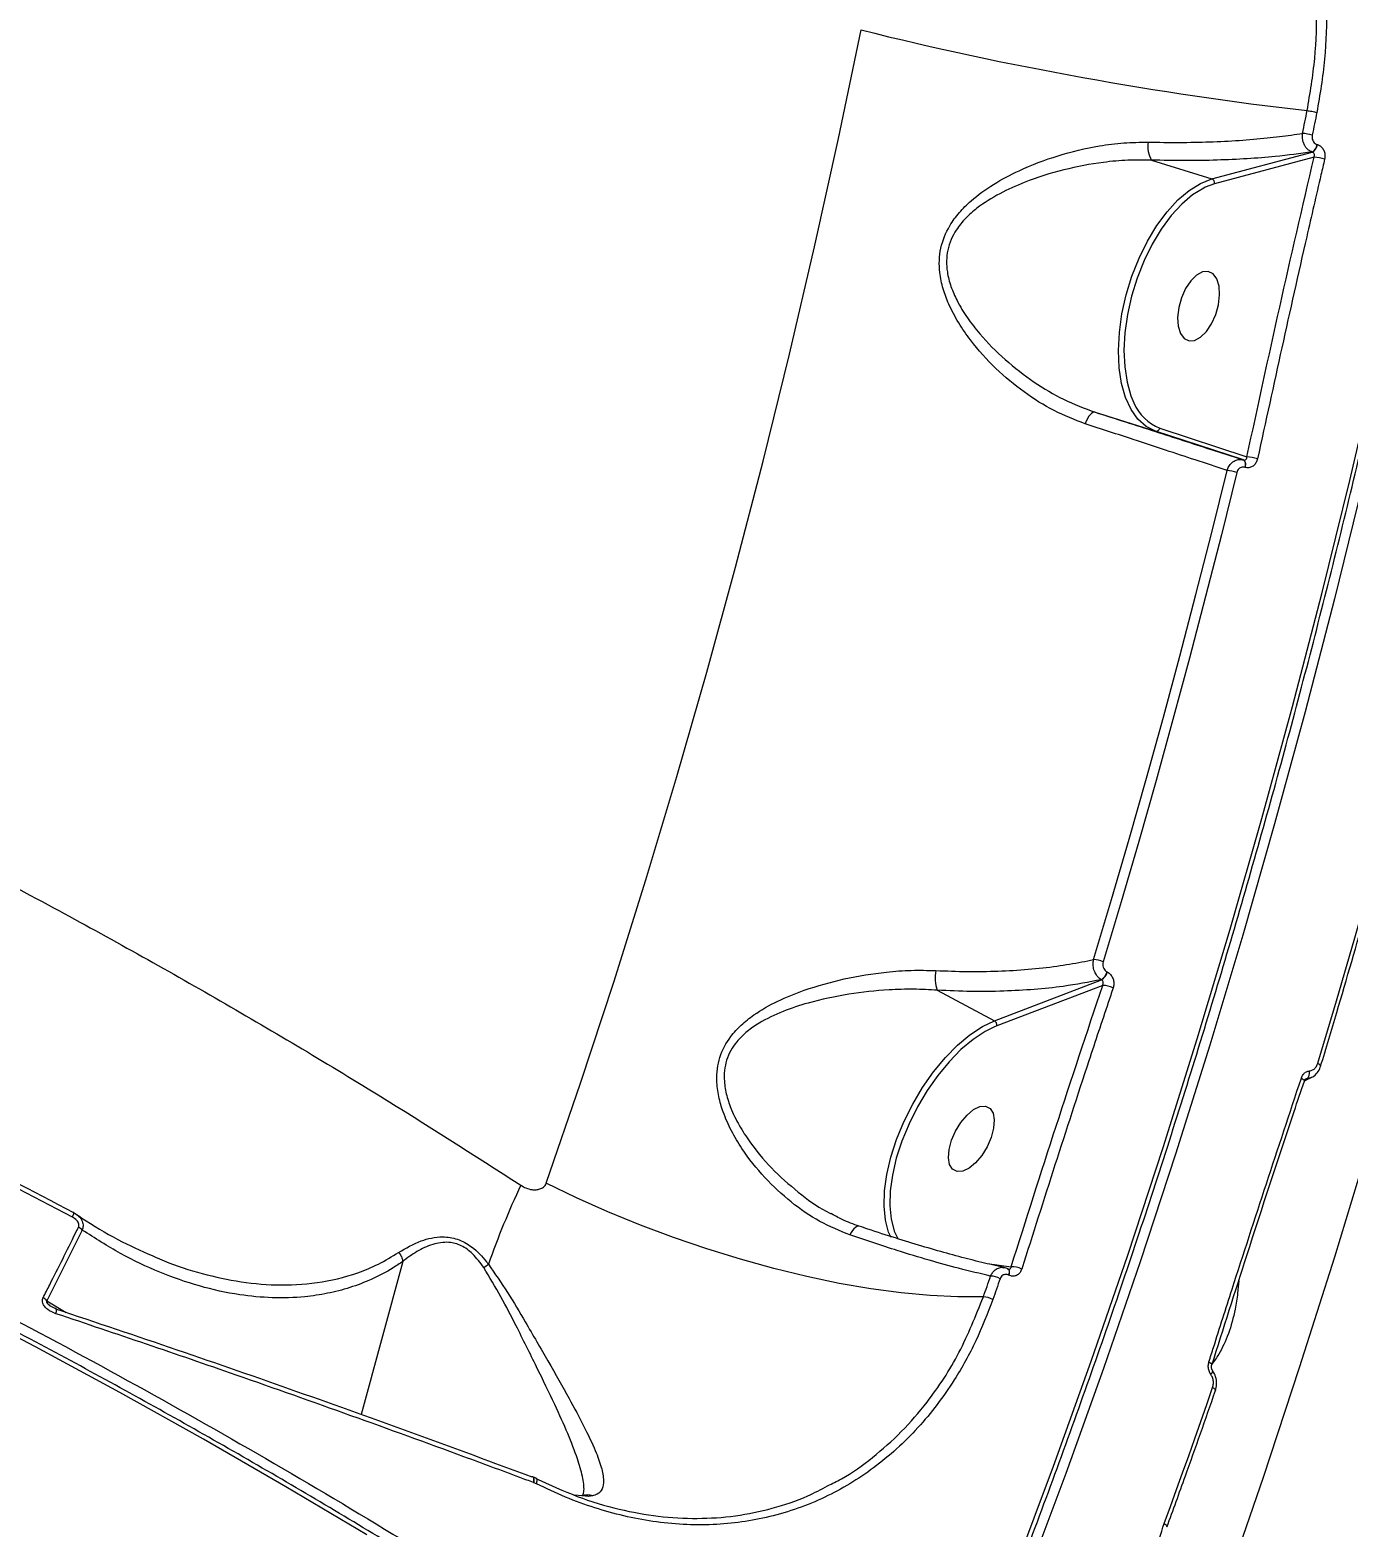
# Model space of a CAD drawing. Header units: millimetres. Extents: x -4688 to 6829, y -6350 to 4771.
# Drawn here: x 2873.1 to 3037.7, y 1604.8 to 1791.8 of the extents above; entities that cross this region are included whole.
import ezdxf

# ---------------------------------------------------------------- set-up
doc = ezdxf.new("R2010")
doc.units = ezdxf.units.MM
for name, color, linetype in [('DIKOM_ЗОНА', 80, 'Continuous'), ('DIKOM_ОБЪЕКТ', 7, 'Continuous'), ('DIKOM_РАЗМЕР_ЗОНА', 7, 'Continuous'), ('DIKOM_РАЗМЕР_ОБЪЕКТА', 7, 'Continuous')]:
    doc.layers.add(name, color=color, linetype=linetype)
doc.styles.add('style1', font='arial.ttf', dxfattribs={"width": 0.8})
doc.dimstyles.new('1-50', dxfattribs={"dimtxt": 300, "dimasz": 200, "dimexe": 100, "dimexo": 0, "dimgap": 100, "dimtad": 1, "dimtxsty": 'style1', "dimcen": 200, "dimclrd": 7, "dimclre": 7, "dimclrt": 7, "dimadec": 1, "dimazin": 2, "dimtfac": 1, "dimtmove": 0, "dimatfit": 2, "dimfxl": 0, "dimlwd": 25, "dimlwe": 18, "dimarcsym": 0})

# ---------------------------------------------------------------- blocks, each defined once
blk = doc.blocks.new('*D9')
at = {"layer": 'Defpoints', "color": 0, "transparency": 16777216}
for p in [(2285.35, 2926.08), (233.68, -3329.73), (5655.58, -3329.73)]:
    blk.add_point(p, dxfattribs=at)
at = {"layer": 'DIKOM_РАЗМЕР_ОБЪЕКТА', "color": 7, "lineweight": 18, "transparency": 16777216}
for p, q in [((2285.35, 2926.08), (5755.58, 2926.08)), ((233.68, -3329.73), (5755.58, -3329.73))]:
    blk.add_line(p, q, dxfattribs=at)
at = {"layer": 'DIKOM_РАЗМЕР_ОБЪЕКТА', "color": 7, "lineweight": 25, "transparency": 16777216}
blk.add_line((5655.58, 2726.08), (5655.58, -3129.73), dxfattribs=at)
at = {"layer": 'DIKOM_РАЗМЕР_ОБЪЕКТА', "color": 7, "transparency": 16777216}
for points in [[(5622.24, 2726.08), (5688.91, 2726.08), (5655.58, 2926.08)], [(5622.24, -3129.73), (5688.91, -3129.73), (5655.58, -3329.73)]]:
    blk.add_solid(points, dxfattribs=at)
at = {"layer": 'DIKOM_РАЗМЕР_ОБЪЕКТА', "color": 7, "transparency": 16777216, "insert": (5402.4, -130.27), "char_height": 300, "attachment_point": 5, "rotation": 90, "style": 'style1'}
blk.add_mtext('6250', dxfattribs=at)
blk = doc.blocks.new('*D10')
at = {"layer": 'Defpoints', "color": 0, "transparency": 16777216}
for p in [(2960.09, 4770.95), (741.18, -5330.34), (6729.08, -5330.34)]:
    blk.add_point(p, dxfattribs=at)
at = {"layer": 'DIKOM_РАЗМЕР_ЗОНА', "color": 7, "lineweight": 18, "transparency": 16777216}
for p, q in [((2960.09, 4770.95), (6829.08, 4770.95)), ((741.18, -5330.34), (6829.08, -5330.34))]:
    blk.add_line(p, q, dxfattribs=at)
at = {"layer": 'DIKOM_РАЗМЕР_ЗОНА', "color": 7, "lineweight": 25, "transparency": 16777216}
blk.add_line((6729.08, 4570.95), (6729.08, -5130.34), dxfattribs=at)
at = {"layer": 'DIKOM_РАЗМЕР_ЗОНА', "color": 7, "transparency": 16777216}
for points in [[(6695.74, 4570.95), (6762.41, 4570.95), (6729.08, 4770.95)], [(6695.74, -5130.34), (6762.41, -5130.34), (6729.08, -5330.34)]]:
    blk.add_solid(points, dxfattribs=at)
at = {"layer": 'DIKOM_РАЗМЕР_ЗОНА', "color": 7, "transparency": 16777216, "insert": (6475.9, -93.77), "char_height": 300, "attachment_point": 5, "rotation": 90, "style": 'style1'}
blk.add_mtext('10100', dxfattribs=at)
blk = doc.blocks.new('*D11')
at = {"layer": 'Defpoints', "color": 0, "transparency": 16777216}
for p in [(3703.08, 2652.76), (-3188.42, -47.63), (-3188.42, -4921.77)]:
    blk.add_point(p, dxfattribs=at)
at = {"layer": 'DIKOM_РАЗМЕР_ОБЪЕКТА', "color": 7, "lineweight": 18, "transparency": 16777216}
for p, q in [((3703.08, 2652.76), (3703.08, -5021.77)), ((-3188.42, -47.63), (-3188.42, -5021.77))]:
    blk.add_line(p, q, dxfattribs=at)
at = {"layer": 'DIKOM_РАЗМЕР_ОБЪЕКТА', "color": 7, "lineweight": 25, "transparency": 16777216}
blk.add_line((3503.08, -4921.77), (-2988.42, -4921.77), dxfattribs=at)
at = {"layer": 'DIKOM_РАЗМЕР_ОБЪЕКТА', "color": 7, "transparency": 16777216}
for points in [[(-2988.42, -4888.44), (-2988.42, -4955.11), (-3188.42, -4921.77)], [(3503.08, -4888.44), (3503.08, -4955.11), (3703.08, -4921.77)]]:
    blk.add_solid(points, dxfattribs=at)
at = {"layer": 'DIKOM_РАЗМЕР_ОБЪЕКТА', "color": 7, "transparency": 16777216, "insert": (4.08, -4668.6), "char_height": 300, "attachment_point": 5, "style": 'style1'}
blk.add_mtext('6900', dxfattribs=at)
blk = doc.blocks.new('*D12')
at = {"layer": 'Defpoints', "color": 0, "transparency": 16777216}
for p in [(4937.72, 2926.08), (-4688.42, -671.13), (4937.72, -6249.77)]:
    blk.add_point(p, dxfattribs=at)
at = {"layer": 'DIKOM_РАЗМЕР_ЗОНА', "color": 7, "lineweight": 18, "transparency": 16777216}
for p, q in [((4937.72, 2926.08), (4937.72, -6349.77)), ((-4688.42, -671.13), (-4688.42, -6349.77))]:
    blk.add_line(p, q, dxfattribs=at)
at = {"layer": 'DIKOM_РАЗМЕР_ЗОНА', "color": 7, "lineweight": 25, "transparency": 16777216}
blk.add_line((-4488.42, -6249.77), (4737.72, -6249.77), dxfattribs=at)
at = {"layer": 'DIKOM_РАЗМЕР_ЗОНА', "color": 7, "transparency": 16777216}
for points in [[(-4488.42, -6216.44), (-4488.42, -6283.11), (-4688.42, -6249.77)], [(4737.72, -6216.44), (4737.72, -6283.11), (4937.72, -6249.77)]]:
    blk.add_solid(points, dxfattribs=at)
at = {"layer": 'DIKOM_РАЗМЕР_ЗОНА', "color": 7, "transparency": 16777216, "insert": (124.65, -5996.6), "char_height": 300, "attachment_point": 5, "style": 'style1'}
blk.add_mtext('9650', dxfattribs=at)

msp = doc.modelspace()

# ---------------------------------------------------------------- linework, layer by layer
at = {"layer": 'DIKOM_ЗОНА', "color": 3, "lineweight": 15}
msp.add_lwpolyline([(2570.081, -2285.228, 0.3647019), (1741.185, -3270.482), (1741.185, -4330.338, -0.4142136), (741.185, -5330.338), (-888.842, -5330.338, -0.4142136), (-1888.842, -4330.338), (-1888.842, -2671.127, 0.4142136), (-2888.842, -1671.127), (-3688.422, -1671.127, -0.4142136), (-4688.422, -671.127), (-4688.422, 1138.873, -0.4142136), (-3688.422, 2138.873), (-3460.429, 2138.873, 0.2211165), (-2695.804, 2494.398, -0.0334984), (-2377.811, 2824.109, 0.1068234), (-2131.845, 3167.597, -0.2990107), (-1214.167, 3770.271), (731.296, 3770.271, 0.2141904), (1478.609, 4105.799, -0.933016), (4609.303, 1688.518, 0.1481275), (4441.226, 1133.627), (4441.226, -61.127, -0.3647019), (2570.081, -2285.228)], format="xyb", dxfattribs=at)
at = {"layer": 'DIKOM_ОБЪЕКТ', "color": 7, "linetype": 'Continuous', "lineweight": 15}
for p, q in [((3033.826, 1777.535), (3033.849, 1777.528)), ((3013.142, 1775.576), (3020.678, 1773.224)), ((3020.678, 1773.224), (3033.219, 1776.588)), ((3033.436, 1775.95), (3021.022, 1772.619)), ((3033.219, 1776.588), (3033.196, 1776.595)), ((3021.022, 1772.619), (3019.852, 1772.186)), ((3006.096, 1744.087), (3013.632, 1741.735)), ((3024.611, 1738.119), (3013.632, 1741.735)), ((3014.189, 1742.084), (3025.057, 1738.505)), ((3024.588, 1738.126), (3024.611, 1738.119)), ((3024.822, 1737.189), (3024.8, 1737.196)), ((3007.599, 1674.146), (3007.62, 1674.135)), ((2993.532, 1668.056), (3006.892, 1673.171)), ((3007.043, 1672.473), (2993.818, 1667.41)), ((3006.892, 1673.171), (3006.871, 1673.182)), ((2986.391, 1671.859), (2993.532, 1668.056)), ((2993.818, 1667.41), (2993.526, 1667.293)), ((3032.213, 1660.524), (3032.21, 1660.515)), ((3032.231, 1660.543), (3032.76, 1660.789)), ((3032.484, 1660.775), (3032.354, 1660.734)), ((3032.998, 1660.923), (3032.484, 1660.775)), ((3032.743, 1660.787), (3033.013, 1660.907)), ((2878.512, 1644.1), (2878.832, 1643.879)), ((2973.124, 1643.949), (2973.364, 1643.84)), ((2976.645, 1642.373), (2976.622, 1642.38)), ((2879.607, 1641.894), (2875.183, 1633.063)), ((2981.015, 1641.75), (2981.493, 1640.761)), ((2919.655, 1637.988), (2914.436, 1618.86)), ((2992.625, 1637.702), (2995.616, 1637.319)), ((2995.232, 1637.031), (2995.21, 1637.042)), ((2995.31, 1636.262), (2995.289, 1636.274)), ((2875.183, 1633.063), (2877.616, 1631.616)), ((3020.668, 1625.057), (3020.665, 1625.047)), ((3020.769, 1624.35), (3020.766, 1624.355)), ((2935.888, 1611.049), (2935.852, 1611.061)), ((2936.311, 1610.868), (2936.301, 1610.872)), ((2936.018, 1610.333), (2935.976, 1610.348)), ((2936.325, 1610.201), (2936.018, 1610.333)), ((2942.859, 1608.61), (2941.13, 1608.758)), ((2942.341, 1608.771), (2942.023, 1608.725)), ((2943.309, 1608.682), (2942.859, 1608.61))]:
    msp.add_line(p, q, dxfattribs=at)
at = {"layer": 'DIKOM_ОБЪЕКТ', "color": 7, "linetype": 'Continuous', "lineweight": 15, "flags": 128}
for points in [[(2980.789, 1561.835), (2986.017, 1574.187), (2991.117, 1586.739), (2996.086, 1599.483), (3000.92, 1612.41), (3005.617, 1625.511), (3010.174, 1638.779), (3014.586, 1652.204), (3018.852, 1665.778), (3022.969, 1679.492), (3026.934, 1693.336), (3030.744, 1707.302), (3034.397, 1721.38), (3037.89, 1735.562), (3041.221, 1749.838), (3044.389, 1764.198), (3047.391, 1778.634), (3050.224, 1793.135), (3052.887, 1807.693), (3055.379, 1822.297), (3056.777, 1830.985)], [(3058.46, 1830.769), (3057.049, 1821.997), (3054.55, 1807.349), (3051.878, 1792.747), (3049.036, 1778.202), (3046.026, 1763.723), (3042.849, 1749.319), (3039.507, 1735), (3036.003, 1720.776), (3032.339, 1706.655), (3028.518, 1692.647), (3024.541, 1678.761), (3020.412, 1665.006), (3016.133, 1651.391), (3011.707, 1637.926), (3007.137, 1624.618), (3002.426, 1611.477), (2997.577, 1598.511), (2992.593, 1585.729), (2987.478, 1573.139), (2982.234, 1560.749)], [(2937.556, 1647.742), (2941.838, 1660.234), (2945.987, 1672.872), (2949.998, 1685.649), (2953.87, 1698.556), (2957.6, 1711.585), (2961.185, 1724.728), (2964.624, 1737.976), (2967.914, 1751.32), (2971.053, 1764.753), (2974.038, 1778.264), (2976.869, 1791.846)], [(3071.872, 1782.921), (3068.969, 1768.109), (3065.908, 1753.358), (3062.692, 1738.677), (3059.323, 1724.074), (3055.801, 1709.557), (3052.13, 1695.133), (3048.311, 1680.811), (3044.345, 1666.598), (3040.237, 1652.503), (3035.986, 1638.533), (3031.597, 1624.696), (3027.071, 1610.999), (3022.411, 1597.45), (3017.62, 1584.056)], [(3032, 1778.928), (3032.072, 1779.283), (3032.144, 1779.637), (3032.217, 1779.992), (3032.289, 1780.347), (3032.361, 1780.702), (3032.433, 1781.057), (3032.505, 1781.411), (3032.577, 1781.766)], [(3033.791, 1781.54), (3033.719, 1781.184), (3033.647, 1780.829), (3033.575, 1780.474), (3033.503, 1780.119), (3033.431, 1779.764), (3033.358, 1779.409), (3033.286, 1779.054), (3033.213, 1778.699)], [(3013.632, 1741.735), (3012.474, 1742.306), (3011.451, 1743.209), (3010.584, 1744.423), (3009.893, 1745.923), (3009.393, 1747.676), (3009.095, 1749.642), (3009.005, 1751.78), (3009.125, 1754.042), (3009.453, 1756.378), (3009.981, 1758.739), (3010.698, 1761.071), (3011.588, 1763.325), (3012.632, 1765.451), (3013.807, 1767.401), (3015.087, 1769.135), (3016.444, 1770.613), (3017.849, 1771.803), (3019.271, 1772.68), (3020.678, 1773.224)], [(3019.852, 1772.186), (3019.657, 1772.092), (3018.279, 1771.242), (3016.917, 1770.087), (3015.601, 1768.654), (3014.359, 1766.973), (3013.22, 1765.082), (3012.208, 1763.021), (3011.344, 1760.835), (3010.649, 1758.573), (3010.137, 1756.284), (3009.819, 1754.018), (3009.702, 1751.825), (3009.79, 1749.752), (3010.079, 1747.845), (3010.564, 1746.146), (3010.945, 1745.24)], [(3021.5, 1757.52), (3021.64, 1758.738), (3021.569, 1759.842), (3021.291, 1760.744), (3020.83, 1761.369), (3020.222, 1761.667), (3019.517, 1761.615), (3018.771, 1761.216), (3018.046, 1760.503), (3017.4, 1759.534), (3016.886, 1758.386), (3016.544, 1757.153), (3016.404, 1755.936), (3016.475, 1754.831), (3016.753, 1753.93), (3017.214, 1753.305), (3017.822, 1753.006), (3018.528, 1753.058), (3019.273, 1753.457), (3019.998, 1754.17), (3020.644, 1755.14), (3021.158, 1756.287), (3021.5, 1757.52)], [(3006.096, 1744.087), (3005.954, 1744.095), (3005.798, 1744.042), (3005.632, 1743.928), (3005.461, 1743.757), (3005.291, 1743.536), (3005.128, 1743.27), (3004.976, 1742.969), (3004.841, 1742.643)], [(3024.588, 1738.126), (3024.664, 1738.085), (3024.729, 1738.017), (3024.78, 1737.924), (3024.816, 1737.808), (3024.837, 1737.673), (3024.841, 1737.523), (3024.828, 1737.362), (3024.8, 1737.196)], [(3024.611, 1738.119), (3024.687, 1738.078), (3024.751, 1738.01), (3024.802, 1737.917), (3024.839, 1737.801), (3024.859, 1737.666), (3024.864, 1737.516), (3024.851, 1737.355), (3024.822, 1737.189)], [(3005.907, 1675.711), (3008.156, 1683.215), (3010.359, 1690.76), (3012.514, 1698.344), (3014.622, 1705.965), (3016.682, 1713.622), (3018.694, 1721.314), (3020.657, 1729.038), (3022.571, 1736.794)], [(3023.778, 1736.535), (3021.863, 1728.774), (3019.898, 1721.044), (3017.885, 1713.347), (3015.823, 1705.684), (3013.714, 1698.057), (3011.557, 1690.468), (3009.353, 1682.917), (3007.102, 1675.408)], [(3033.897, 1662.736), (3036.24, 1670.561), (3038.535, 1678.427), (3040.781, 1686.334), (3042.978, 1694.279), (3045.126, 1702.262), (3047.224, 1710.28), (3049.272, 1718.332), (3051.27, 1726.416)], [(2980.607, 1640.963), (2980.308, 1641.65), (2979.909, 1643.147), (2979.737, 1644.871), (2979.794, 1646.783), (2980.081, 1648.843), (2980.59, 1651.004), (2981.31, 1653.22), (2982.226, 1655.443), (2983.318, 1657.623), (2984.561, 1659.712), (2985.929, 1661.666), (2987.392, 1663.442), (2988.917, 1665), (2990.471, 1666.306), (2992.021, 1667.333), (2993.532, 1668.056)], [(2993.526, 1667.293), (2992.352, 1666.708), (2990.85, 1665.713), (2989.342, 1664.446), (2987.863, 1662.936), (2986.445, 1661.214), (2985.119, 1659.319), (2983.913, 1657.293), (2982.855, 1655.179), (2981.966, 1653.024), (2981.268, 1650.875), (2980.774, 1648.779), (2980.496, 1646.782), (2980.441, 1644.927), (2980.608, 1643.256), (2980.995, 1641.804), (2981.015, 1641.75)], [(3033.897, 1662.736), (3034.03, 1662.663), (3034.137, 1662.59), (3034.213, 1662.521), (3034.257, 1662.458), (3034.265, 1662.403), (3034.264, 1662.397)], [(3031.851, 1660.889), (3031.983, 1660.81), (3032.089, 1660.731), (3032.164, 1660.656), (3032.207, 1660.588), (3032.214, 1660.529), (3032.213, 1660.524)], [(3032.744, 1660.787), (3032.501, 1660.704), (3032.238, 1660.666)], [(3032.484, 1660.775), (3032.364, 1660.722), (3032.308, 1660.697)], [(2993.117, 1653.481), (2992.608, 1652.319), (2991.94, 1651.236), (2991.167, 1650.319), (2990.35, 1649.645), (2989.557, 1649.266), (2988.852, 1649.214), (2988.292, 1649.492), (2987.922, 1650.079), (2987.771, 1650.927), (2987.854, 1651.967), (2988.162, 1653.115), (2988.67, 1654.277), (2989.338, 1655.36), (2990.112, 1656.276), (2990.928, 1656.951), (2991.721, 1657.33), (2992.426, 1657.382), (2992.987, 1657.104), (2993.357, 1656.517), (2993.507, 1655.669), (2993.425, 1654.629), (2993.117, 1653.481)], [(2992.145, 1633.561), (2988.943, 1633.546), (2985.515, 1633.709), (2981.888, 1634.048), (2978.09, 1634.561), (2974.15, 1635.243), (2970.1, 1636.09), (2965.97, 1637.094), (2961.793, 1638.247), (2957.602, 1639.542), (2953.428, 1640.968), (2949.305, 1642.513), (2945.264, 1644.166), (2941.338, 1645.913), (2937.556, 1647.742)], [(2878.388, 1643.515), (2878.441, 1643.642), (2878.485, 1643.758), (2878.518, 1643.86), (2878.541, 1643.947), (2878.551, 1644.016), (2878.55, 1644.065), (2878.537, 1644.093), (2878.512, 1644.1)], [(2976.622, 1642.38), (2976.502, 1642.386), (2976.337, 1642.339), (2976.161, 1642.231), (2975.98, 1642.067), (2975.8, 1641.851), (2975.627, 1641.59), (2975.467, 1641.293)], [(2995.131, 1637.065), (2995.208, 1637.043), (2995.21, 1637.042)], [(2995.21, 1637.042), (2995.271, 1636.994), (2995.318, 1636.921), (2995.349, 1636.824), (2995.361, 1636.707), (2995.355, 1636.574), (2995.33, 1636.428), (2995.289, 1636.274)], [(2995.227, 1637.033), (2995.229, 1637.032), (2995.292, 1636.983), (2995.34, 1636.909), (2995.37, 1636.813), (2995.382, 1636.696), (2995.376, 1636.562), (2995.352, 1636.417), (2995.31, 1636.262)], [(2992.145, 1633.561), (2992.258, 1633.884), (2992.372, 1634.208), (2992.485, 1634.532), (2992.598, 1634.856), (2992.711, 1635.18), (2992.824, 1635.504), (2992.936, 1635.829), (2993.049, 1636.153)], [(2994.235, 1635.822), (2994.122, 1635.497), (2994.009, 1635.173), (2993.896, 1634.848), (2993.783, 1634.524), (2993.67, 1634.199), (2993.557, 1633.875), (2993.444, 1633.551), (2993.33, 1633.227)], [(2915.145, 1603.806), (2905.012, 1609.833), (2894.733, 1615.761), (2884.316, 1621.585), (2873.771, 1627.3), (2863.105, 1632.902)], [(2876.306, 1632.086), (2876.295, 1632.088), (2876.248, 1632.079)], [(2876.329, 1631.452), (2876.358, 1631.601), (2876.375, 1631.736), (2876.382, 1631.854), (2876.377, 1631.951), (2876.36, 1632.023), (2876.332, 1632.069), (2876.306, 1632.086)], [(3020.309, 1625.432), (3020.441, 1625.352), (3020.546, 1625.271), (3020.621, 1625.194), (3020.662, 1625.122), (3020.668, 1625.058), (3020.668, 1625.057)], [(3020.549, 1623.859), (3020.644, 1623.97), (3020.717, 1624.075), (3020.765, 1624.17), (3020.787, 1624.253), (3020.783, 1624.321), (3020.769, 1624.35)], [(3014.737, 1605.241), (3015.504, 1607.351), (3016.267, 1609.466), (3017.028, 1611.585), (3017.784, 1613.709), (3018.537, 1615.837), (3019.287, 1617.969), (3020.032, 1620.105), (3020.775, 1622.246)], [(3020.775, 1622.246), (3020.904, 1622.16), (3021.006, 1622.075), (3021.078, 1621.992), (3021.118, 1621.917), (3021.122, 1621.85), (3021.119, 1621.836)], [(2935.862, 1611.058), (2935.841, 1611.064), (2935.769, 1611.063)], [(2935.976, 1610.348), (2936.003, 1610.507), (2936.013, 1610.653), (2936.008, 1610.783), (2935.988, 1610.892), (2935.952, 1610.977), (2935.903, 1611.035), (2935.862, 1611.058)], [(2936.018, 1610.333), (2936.042, 1610.494), (2936.05, 1610.643), (2936.042, 1610.775), (2936.018, 1610.885), (2935.98, 1610.97), (2935.927, 1611.027), (2935.888, 1611.048)], [(2936.325, 1610.201), (2936.364, 1610.337), (2936.39, 1610.463), (2936.404, 1610.577), (2936.403, 1610.676), (2936.389, 1610.757), (2936.362, 1610.82), (2936.323, 1610.861), (2936.311, 1610.868)], [(3014.737, 1605.241), (3014.864, 1605.151), (3014.965, 1605.06), (3015.035, 1604.972), (3015.072, 1604.891), (3015.075, 1604.819), (3015.072, 1604.808)]]:
    msp.add_lwpolyline(points, dxfattribs=at)
at = {"layer": 'DIKOM_ОБЪЕКТ', "color": 7, "linetype": 'Continuous', "lineweight": 15}
for centre, radius, start, end in [((3082.657, 2217.512), 438.614, 256.04343, 263.44382), ((3031.036, 1770.48), 8.503, 75.15983, 83.49084), ((3015.891, 1777.264), 3.226, 169.97732, 211.55753), ((3032.565, 1777.699), 1.272, 299.76502, 352.59039), ((3032.587, 1777.692), 1.272, 299.76042, 352.58964), ((3032.817, 1769.51), 6.469, 72.54652, 84.50617), ((3020.47, 1772.705), 0.558, 351.1265, 68.15166), ((3016.354, 1747.555), 5.883, 203.16741, 248.40895), ((3013.732, 1742.194), 0.47, 257.63781, 346.57635), ((3024.837, 1733.348), 5.162, 72.53909, 87.55568), ((3022.122, 1731.757), 5.057, 70.87395, 84.89624), ((2990.399, 1673.404), 4.295, 167.62203, 201.08361), ((3005.737, 1672.532), 3.184, 64.60709, 86.93681), ((3006.013, 1674.586), 1.646, 301.4007, 344.48266), ((3006.035, 1674.575), 1.645, 301.39612, 344.48197), ((3007.055, 1669.768), 2.705, 61.50266, 90.2575), ((2993.22, 1667.533), 0.609, 348.4373, 59.28276), ((3031.854, 1661.593), 1.032, 307.58804, 10.96693), ((3036.858, 1599.628), 113.114, 154.96112, 160.36201), ((2878.333, 1640.806), 1.675, 40.49457, 61.22537), ((2866.324, 1722.226), 106.067, 306.7209, 307.1127), ((2995.751, 1634.848), 2.475, 61.56042, 93.13018), ((2992.971, 1633.587), 2.567, 60.50671, 88.25932), ((2873.906, 1632.037), 1.638, 38.77821, 60.20206), ((2992.072, 1631.027), 2.535, 60.23659, 88.34603), ((2942.235, 1606.93), 1.792, 69.61337, 97.61364)]:
    msp.add_arc(centre, radius, start, end, dxfattribs=at)
for points, knots in [([(3032.577, 1781.766), (3032.943, 1783.935), (3033.673, 1788.259), (3033.851, 1794.865), (3033.345, 1801.42), (3032.092, 1807.823), (3030.116, 1813.975), (3027.44, 1819.75), (3024.096, 1825.068), (3020.117, 1829.813), (3015.75, 1833.859), (3012.493, 1835.935), (3010.949, 1836.92)], [0, 0, 0, 0, 0.1012833, 0.2019579, 0.3026611, 0.4039439, 0.5044416, 0.6056778, 0.7065178, 0.8071889, 0.9086073, 1, 1, 1, 1]), ([(3013.315, 1836.61), (3014.33, 1835.957), (3017.081, 1834.185), (3021.025, 1830.482), (3025.1, 1825.661), (3028.516, 1820.241), (3031.257, 1814.356), (3033.28, 1808.088), (3034.564, 1801.56), (3035.085, 1794.884), (3034.908, 1788.153), (3034.164, 1783.745), (3033.791, 1781.54)], [0, 0, 0, 0, 0.0610755, 0.1655859, 0.2701165, 0.3743136, 0.4785922, 0.5830588, 0.6874241, 0.7913129, 0.8955685, 1, 1, 1, 1]), ([(2981.115, 1561.277), (2981.96, 1563.245), (2984.411, 1568.954), (2988.388, 1578.532), (2993.008, 1590.061), (2997.516, 1601.75), (3001.912, 1613.588), (3006.192, 1625.571), (3010.356, 1637.692), (3014.399, 1649.944), (3018.321, 1662.321), (3022.119, 1674.816), (3025.791, 1687.421), (3029.334, 1700.131), (3032.748, 1712.938), (3036.03, 1725.835), (3039.179, 1738.815), (3042.192, 1751.872), (3045.068, 1764.998), (3047.806, 1778.186), (3050.404, 1791.428), (3052.858, 1804.719), (3055.153, 1817.885), (3056.553, 1826.635), (3057.24, 1830.927)], [0, 0, 0, 0, 0.0244924, 0.0710308, 0.1175692, 0.164107, 0.210644, 0.2571804, 0.3037162, 0.3502515, 0.3967862, 0.4433204, 0.4898543, 0.5363877, 0.5829207, 0.6294534, 0.6759859, 0.722518, 0.76905, 0.8155817, 0.8621133, 0.9086448, 0.9551761, 1, 1, 1, 1]), ([(3012.714, 1777.826), (3014.022, 1777.807), (3016.647, 1777.771), (3020.443, 1777.851), (3024.119, 1778.033), (3027.517, 1778.322), (3030.121, 1778.636), (3031.531, 1778.855), (3032, 1778.928)], [0, 0, 0, 0, 0.1821545, 0.3655938, 0.553059, 0.7419031, 0.9141914, 1, 1, 1, 1]), ([(3033.196, 1776.595), (3033.04, 1776.667), (3032.713, 1776.817), (3032.367, 1777.219), (3032.112, 1777.71), (3031.957, 1778.27), (3031.985, 1778.708), (3032, 1778.928)], [0, 0, 0, 0, 0.2044301, 0.4300849, 0.5634119, 0.7802977, 1, 1, 1, 1]), ([(3004.841, 1742.643), (3003.543, 1743.143), (3000.908, 1744.157), (2997.161, 1746.548), (2993.616, 1749.499), (2990.917, 1752.485), (2989.01, 1755.239), (2987.858, 1757.387), (2987.064, 1759.503), (2986.566, 1761.844), (2986.66, 1764.611), (2987.699, 1767.149), (2989.113, 1769.064), (2990.912, 1770.848), (2993.408, 1772.639), (2997.045, 1774.568), (3001.487, 1776.252), (3005.919, 1777.301), (3009.7, 1777.796), (3011.705, 1777.816), (3012.714, 1777.826)], [0, 0, 0, 0, 0.0717889, 0.1456298, 0.2211699, 0.2985182, 0.3406369, 0.3832929, 0.4161016, 0.4496125, 0.4986455, 0.5477921, 0.5804516, 0.6139716, 0.670437, 0.7283184, 0.8119545, 0.8980741, 0.9486872, 1, 1, 1, 1]), ([(3033.213, 1778.699), (3033.213, 1778.697), (3033.191, 1778.589), (3033.179, 1778.366), (3033.247, 1778.087), (3033.379, 1777.842), (3033.563, 1777.642), (3033.741, 1777.57), (3033.826, 1777.535)], [0, 0, 0, 0, 0.0043468, 0.2198207, 0.4355752, 0.5682506, 0.7938306, 1, 1, 1, 1]), ([(3033.849, 1777.528), (3033.935, 1777.496), (3034.16, 1777.411), (3034.471, 1777.136), (3034.716, 1776.707), (3034.832, 1776.196), (3034.782, 1775.853), (3034.757, 1775.682)], [0, 0, 0, 0, 0.1342544, 0.3469772, 0.5632481, 0.7817386, 1, 1, 1, 1]), ([(3013.142, 1775.576), (3012.16, 1775.591), (3010.184, 1775.62), (3006.51, 1775.274), (3002.137, 1774.453), (2997.785, 1773.085), (2994.15, 1771.441), (2991.702, 1769.924), (2989.905, 1768.351), (2988.527, 1766.682), (2987.52, 1764.387), (2987.502, 1761.882), (2988.058, 1759.764), (2988.903, 1757.836), (2990.114, 1755.856), (2992.071, 1753.337), (2994.831, 1750.563), (2998.378, 1747.833), (3002.152, 1745.564), (3004.771, 1744.583), (3006.096, 1744.087)], [0, 0, 0, 0, 0.0515546, 0.1037773, 0.1890726, 0.2766027, 0.333212, 0.3909225, 0.422552, 0.4549603, 0.5012677, 0.547506, 0.5791742, 0.6117648, 0.6537255, 0.6963003, 0.7731205, 0.8516229, 0.9249647, 1, 1, 1, 1]), ([(3033.196, 1776.595), (3031.694, 1776.39), (3029.136, 1776.041), (3025.098, 1775.734), (3021.339, 1775.563), (3017.356, 1775.497), (3014.55, 1775.55), (3013.142, 1775.576)], [0, 0, 0, 0, 0.2590546, 0.440995, 0.6241963, 0.8114005, 1, 1, 1, 1]), ([(3025.057, 1738.505), (3026.406, 1744.746), (3029.105, 1757.228), (3031.992, 1769.709), (3033.436, 1775.95)], [0, 0, 0, 0, 0.4999182, 1, 1, 1, 1]), ([(3034.757, 1775.682), (3034.607, 1775.037), (3033.853, 1771.814), (3030.971, 1759.345), (3028.398, 1747.519), (3026.386, 1738.272)], [0, 0, 0, 0, 0.0517104, 0.2585534, 1, 1, 1, 1]), ([(3033.436, 1775.95), (3033.456, 1776.01), (3033.496, 1776.128), (3033.487, 1776.305), (3033.425, 1776.455), (3033.326, 1776.55), (3033.249, 1776.578), (3033.219, 1776.588)], [0, 0, 0, 0, 0.23173866, 0.45614587, 0.66911036, 0.87225618, 1, 1, 1, 1]), ([(2422.177, 1731.331), (2422.437, 1731.609), (2424.775, 1734.11), (2429.994, 1738.424), (2437.879, 1744.223), (2446.164, 1749.209), (2454.582, 1753.512), (2463.007, 1757.195), (2471.994, 1760.536), (2481.528, 1763.518), (2491.623, 1766.136), (2502.247, 1768.37), (2513.4, 1770.208), (2524.404, 1771.559), (2535.155, 1772.488), (2545.569, 1773.063), (2556.282, 1773.335), (2566.794, 1773.302), (2577.032, 1773.008), (2586.965, 1772.496), (2597.082, 1771.749), (2610.141, 1770.503), (2626.339, 1768.483), (2645.854, 1765.339), (2665.83, 1761.419), (2686.176, 1756.735), (2704.763, 1751.841), (2721.461, 1746.983), (2736.193, 1742.366), (2751.024, 1737.388), (2765.916, 1732.058), (2780.877, 1726.371), (2795.848, 1720.347), (2810.814, 1713.989), (2824.96, 1707.658), (2838.273, 1701.42), (2850.757, 1695.324), (2863.132, 1689.033), (2874.839, 1682.842), (2885.862, 1676.799), (2896.231, 1670.924), (2906.468, 1664.924), (2919.3, 1657.177), (2928.472, 1651.29), (2934.375, 1647.501)], [0, 0, 0, 0, 0.00365, 0.0328019, 0.0620439, 0.0913589, 0.1156482, 0.1400516, 0.1644977, 0.189166, 0.213879, 0.2388182, 0.2638039, 0.2889112, 0.3099625, 0.3310138, 0.3521805, 0.3733471, 0.3916959, 0.4100446, 0.4284708, 0.4468971, 0.4801902, 0.513728, 0.5473846, 0.5811914, 0.6151191, 0.6390115, 0.6630164, 0.6870637, 0.7113279, 0.7356354, 0.7601623, 0.7847334, 0.8094207, 0.8304097, 0.8513987, 0.8724971, 0.8935955, 0.9118753, 0.9301551, 0.9485063, 0.9668575, 1, 1, 1, 1]), ([(3006.096, 1744.087), (3007.369, 1743.679), (3009.924, 1742.861), (3013.591, 1741.683), (3017.113, 1740.549), (3020.883, 1739.33), (3023.23, 1738.568), (3024.588, 1738.126)], [0, 0, 0, 0, 0.1819181, 0.3651193, 0.552343, 0.7409454, 1, 1, 1, 1]), ([(3022.571, 1736.794), (3021.275, 1737.228), (3018.889, 1738.027), (3014.912, 1739.344), (3010.386, 1740.834), (3006.883, 1741.977), (3004.841, 1742.643)], [0, 0, 0, 0, 0.2580784, 0.4750061, 0.694075, 1, 1, 1, 1]), ([(3022.571, 1736.794), (3022.635, 1736.962), (3022.778, 1737.338), (3023.107, 1737.733), (3023.517, 1738.037), (3023.975, 1738.205), (3024.366, 1738.191), (3024.562, 1738.134), (3024.588, 1738.126)], [0, 0, 0, 0, 0.1805008, 0.4029091, 0.5309916, 0.7496247, 0.9664027, 1, 1, 1, 1]), ([(3024.611, 1738.119), (3024.641, 1738.112), (3024.721, 1738.093), (3024.846, 1738.116), (3024.961, 1738.201), (3025.039, 1738.335), (3025.051, 1738.448), (3025.057, 1738.505)], [0, 0, 0, 0, 0.1277438, 0.3308896, 0.5438541, 0.7682613, 1, 1, 1, 1]), ([(3026.386, 1738.272), (3026.337, 1738.109), (3026.237, 1737.784), (3025.922, 1737.407), (3025.529, 1737.175), (3025.143, 1737.114), (3024.912, 1737.168), (3024.822, 1737.189)], [0, 0, 0, 0, 0.2182614, 0.4367519, 0.6530228, 0.8657456, 1, 1, 1, 1]), ([(3024.8, 1737.196), (3024.785, 1737.2), (3024.679, 1737.231), (3024.472, 1737.243), (3024.233, 1737.162), (3024.026, 1737.01), (3023.867, 1736.81), (3023.806, 1736.62), (3023.778, 1736.535)], [0, 0, 0, 0, 0.0340103, 0.252264, 0.4705298, 0.5979374, 0.8193065, 1, 1, 1, 1]), ([(2365.906, 1688.306), (2365.943, 1688.345), (2367.852, 1690.35), (2371.714, 1693.566), (2377.403, 1697.984), (2382.968, 1701.748), (2388.886, 1705.31), (2395.78, 1708.984), (2403.775, 1712.687), (2413.006, 1716.321), (2423.258, 1719.723), (2434.598, 1722.819), (2446.656, 1725.436), (2458.868, 1727.501), (2470.121, 1728.936), (2481.644, 1730.017), (2493.424, 1730.754), (2506.597, 1731.143), (2520.231, 1731.119), (2534.295, 1730.678), (2547.59, 1729.884), (2559.963, 1728.849), (2571.333, 1727.674), (2582.884, 1726.256), (2595.748, 1724.436), (2609.974, 1722.124), (2625.603, 1719.224), (2642.17, 1715.775), (2659.664, 1711.721), (2677.425, 1707.167), (2694.681, 1702.345), (2710.001, 1697.734), (2725.204, 1692.871), (2740.286, 1687.769), (2756.61, 1681.907), (2772.974, 1675.686), (2789.334, 1669.119), (2805.684, 1662.203), (2821.986, 1654.949), (2838.209, 1647.364), (2854.959, 1639.145), (2872.13, 1630.284), (2889.663, 1620.751), (2906.869, 1610.899), (2923.73, 1600.732), (2940.034, 1590.38), (2955.742, 1579.872), (2969.272, 1570.371), (2977.456, 1564.305), (2980.789, 1561.835)], [0, 0, 0, 0, 0.0004422, 0.022746, 0.03966, 0.056574, 0.0735577, 0.0905414, 0.1124845, 0.1345298, 0.1566135, 0.1817028, 0.2068488, 0.2293872, 0.2519668, 0.2689744, 0.2909172, 0.3129623, 0.3350457, 0.3573274, 0.3796488, 0.3965538, 0.4134587, 0.4304333, 0.4474078, 0.4693509, 0.4913961, 0.5134797, 0.5385688, 0.5637147, 0.586253, 0.6088324, 0.62584, 0.647783, 0.6698282, 0.6919118, 0.7141937, 0.7365152, 0.7589722, 0.7816015, 0.8042725, 0.8297759, 0.8552792, 0.8809027, 0.9065866, 0.9323923, 0.9575184, 0.9827014, 1, 1, 1, 1]), ([(3034.263, 1662.395), (3034.934, 1664.62), (3036.878, 1671.074), (3040.001, 1681.842), (3043.587, 1694.727), (3047.04, 1707.712), (3049.712, 1718.21), (3051.225, 1724.384), (3051.664, 1726.178)], [0, 0, 0, 0, 0.1066279, 0.3092217, 0.511817, 0.7144108, 0.9170033, 1, 1, 1, 1]), ([(2815.564, 1674.588), (2820.889, 1672.213), (2831.549, 1667.459), (2847.367, 1659.953), (2863.066, 1652.198), (2873.36, 1646.801), (2878.512, 1644.1)], [0, 0, 0, 0, 0.2489042, 0.4982426, 0.7488996, 1, 1, 1, 1]), ([(2975.467, 1641.293), (2974.199, 1641.812), (2971.628, 1642.865), (2968.063, 1645.343), (2964.756, 1648.396), (2962.308, 1651.473), (2960.636, 1654.286), (2959.668, 1656.46), (2959.055, 1658.575), (2958.754, 1660.88), (2959.077, 1663.534), (2960.319, 1665.866), (2961.882, 1667.56), (2963.818, 1669.093), (2966.448, 1670.574), (2970.231, 1672.105), (2974.804, 1673.376), (2979.329, 1674.108), (2983.166, 1674.399), (2985.186, 1674.349), (2986.204, 1674.325)], [0, 0, 0, 0, 0.0717889, 0.1456298, 0.2211699, 0.2985182, 0.3406369, 0.3832929, 0.4161016, 0.4496125, 0.4986455, 0.5477921, 0.5804516, 0.6139716, 0.670437, 0.7283184, 0.8119545, 0.8980741, 0.9486872, 1, 1, 1, 1]), ([(2986.204, 1674.325), (2987.521, 1674.274), (2990.166, 1674.171), (2994.016, 1674.231), (2997.767, 1674.452), (3001.258, 1674.844), (3003.951, 1675.287), (3005.419, 1675.605), (3005.907, 1675.711)], [0, 0, 0, 0, 0.1821545, 0.3655938, 0.553059, 0.7419031, 0.9141914, 1, 1, 1, 1]), ([(3006.871, 1673.182), (3006.726, 1673.285), (3006.42, 1673.503), (3006.119, 1673.969), (3005.913, 1674.501), (3005.81, 1675.08), (3005.875, 1675.5), (3005.907, 1675.711)], [0, 0, 0, 0, 0.20443011, 0.43008487, 0.56341188, 0.78029768, 1, 1, 1, 1]), ([(3007.102, 1675.408), (3007.102, 1675.406), (3007.071, 1675.304), (3007.04, 1675.086), (3007.082, 1674.799), (3007.189, 1674.532), (3007.352, 1674.301), (3007.519, 1674.196), (3007.599, 1674.146)], [0, 0, 0, 0, 0.0043468, 0.2198207, 0.4355752, 0.5682506, 0.7938306, 1, 1, 1, 1]), ([(3007.62, 1674.135), (3007.702, 1674.087), (3007.914, 1673.961), (3008.194, 1673.631), (3008.396, 1673.163), (3008.465, 1672.637), (3008.386, 1672.309), (3008.346, 1672.145)], [0, 0, 0, 0, 0.1342544, 0.3469772, 0.5632481, 0.7817386, 1, 1, 1, 1]), ([(2878.388, 1643.515), (2873.273, 1646.196), (2863.034, 1651.563), (2847.358, 1659.309), (2831.47, 1666.85), (2820.718, 1671.645), (2815.337, 1674.044)], [0, 0, 0, 0, 0.2489045, 0.498243, 0.7488998, 1, 1, 1, 1]), ([(3006.871, 1673.182), (3005.31, 1672.88), (3002.654, 1672.368), (2998.509, 1671.941), (2994.675, 1671.725), (2990.635, 1671.676), (2987.809, 1671.798), (2986.391, 1671.859)], [0, 0, 0, 0, 0.2590546, 0.440995, 0.6241963, 0.8114005, 1, 1, 1, 1]), ([(2995.616, 1637.319), (2997.471, 1643.169), (3001.181, 1654.873), (3005.089, 1666.606), (3007.043, 1672.473)], [0, 0, 0, 0, 0.4999182, 1, 1, 1, 1]), ([(3007.043, 1672.473), (3007.069, 1672.532), (3007.119, 1672.648), (3007.128, 1672.835), (3007.082, 1673), (3006.994, 1673.114), (3006.921, 1673.155), (3006.892, 1673.171)], [0, 0, 0, 0, 0.2317387, 0.4561459, 0.6691104, 0.8722562, 1, 1, 1, 1]), ([(2986.391, 1671.859), (2985.406, 1671.916), (2983.422, 1672.031), (2979.712, 1671.913), (2975.272, 1671.434), (2970.821, 1670.493), (2967.07, 1669.264), (2964.513, 1668.059), (2962.6, 1666.739), (2961.094, 1665.286), (2959.905, 1663.188), (2959.678, 1660.774), (2960.053, 1658.67), (2960.731, 1656.721), (2961.769, 1654.689), (2963.506, 1652.076), (2966.022, 1649.155), (2969.361, 1646.322), (2971.769, 1644.556), (2973.07, 1643.973), (2973.124, 1643.949)], [0, 0, 0, 0, 0.0555446, 0.1118091, 0.2037057, 0.2980101, 0.3590006, 0.4211776, 0.4552551, 0.4901716, 0.5400629, 0.5898798, 0.6239989, 0.6591119, 0.7043201, 0.7501899, 0.8329555, 0.9175336, 0.9965517, 1, 1, 1, 1]), ([(3008.346, 1672.145), (3008.143, 1671.539), (3007.126, 1668.508), (3003.225, 1656.787), (2999.692, 1645.696), (2996.93, 1637.024)], [0, 0, 0, 0, 0.0517104, 0.2585534, 1, 1, 1, 1]), ([(3031.851, 1660.889), (3031.866, 1660.93), (3031.936, 1661.123), (3032.125, 1661.424), (3032.466, 1661.709), (3032.734, 1661.763), (3032.868, 1661.79)], [0, 0, 0, 0, 0.0810482, 0.3908327, 0.6951449, 1, 1, 1, 1]), ([(3032.868, 1661.79), (3033.002, 1661.816), (3033.269, 1661.869), (3033.608, 1662.154), (3033.807, 1662.468), (3033.878, 1662.679), (3033.897, 1662.736)], [0, 0, 0, 0, 0.2954348, 0.5903659, 0.8901389, 1, 1, 1, 1]), ([(3032.992, 1660.935), (3033.086, 1660.967), (3033.422, 1661.081), (3033.854, 1661.554), (3034.189, 1662.04), (3034.239, 1662.358), (3034.246, 1662.402)], [0, 0, 0, 0, 0.1500052, 0.5369407, 0.9348869, 1, 1, 1, 1]), ([(3020.309, 1625.432), (3020.501, 1626.037), (3021.458, 1629.06), (3025.222, 1640.867), (3028.938, 1652.09), (3031.851, 1660.889)], [0, 0, 0, 0, 0.0512253, 0.2561273, 1, 1, 1, 1]), ([(3020.685, 1625.051), (3022.13, 1629.607), (3025.474, 1640.15), (3029.34, 1651.978), (3031.799, 1659.252), (3032.228, 1660.519)], [0, 0, 0, 0, 0.3858425, 0.8929877, 1, 1, 1, 1]), ([(3032.215, 1660.513), (3032.225, 1660.545), (3032.253, 1660.631), (3032.312, 1660.707), (3032.356, 1660.739), (3032.354, 1660.738), (3032.353, 1660.737)], [0, 0, 0, 0, 0.1853041, 0.5057127, 0.837797, 1, 1, 1, 1]), ([(2934.375, 1647.501), (2934.586, 1647.378), (2935.026, 1647.122), (2935.685, 1646.942), (2936.276, 1646.917), (2936.775, 1647.013), (2937.161, 1647.21), (2937.43, 1647.467), (2937.516, 1647.654), (2937.556, 1647.742)], [0, 0, 0, 0, 0.1943994, 0.4037079, 0.553904, 0.691013, 0.8350645, 0.9219116, 1, 1, 1, 1]), ([(2879.139, 1642.274), (2879.161, 1642.331), (2879.205, 1642.448), (2879.19, 1642.667), (2879.093, 1642.905), (2878.843, 1643.232), (2878.572, 1643.4), (2878.388, 1643.515)], [0, 0, 0, 0, 0.1212309, 0.25232301, 0.41159146, 0.5993614, 1, 1, 1, 1]), ([(2878.512, 1644.1), (2879.038, 1643.749), (2881.038, 1642.416), (2884.459, 1640.414), (2887.433, 1639.104), (2888.856, 1638.477)], [0, 0, 0, 0, 0.1570878, 0.5967125, 1, 1, 1, 1]), ([(2878.832, 1643.879), (2878.944, 1643.809), (2879.282, 1643.599), (2879.617, 1643.068), (2879.758, 1642.43), (2879.653, 1642.057), (2879.607, 1641.894)], [0, 0, 0, 0, 0.1657427, 0.4968094, 0.7803469, 1, 1, 1, 1]), ([(2976.645, 1642.367), (2975.923, 1642.626), (2974.718, 1643.058), (2973.581, 1643.698), (2973.125, 1643.954)], [0, 0, 0, 0, 0.5994035, 1, 1, 1, 1]), ([(2994.7, 1637.237), (2994.228, 1637.336), (2992.923, 1637.612), (2990.547, 1638.196), (2987.607, 1638.978), (2984.471, 1639.879), (2981.169, 1640.896), (2978.543, 1641.739), (2976.994, 1642.27), (2976.628, 1642.396)], [0, 0, 0, 0, 0.0951133, 0.263385, 0.4332164, 0.6040976, 0.7755365, 0.9469827, 1, 1, 1, 1]), ([(2874.72, 1633.458), (2874.993, 1633.992), (2876.36, 1636.66), (2877.831, 1639.603), (2879.017, 1642.025), (2879.139, 1642.274)], [0, 0, 0, 0, 0.1831691, 0.9158785, 1, 1, 1, 1]), ([(2919.655, 1637.988), (2919.243, 1637.711), (2917.963, 1636.849), (2915.754, 1635.702), (2913.017, 1634.656), (2910.231, 1633.945), (2906.994, 1633.469), (2903.328, 1633.365), (2898.922, 1633.78), (2894.222, 1634.812), (2889.254, 1636.56), (2884.354, 1638.868), (2881.192, 1640.884), (2879.607, 1641.894)], [0, 0, 0, 0, 0.0310691, 0.096674, 0.1628036, 0.230215, 0.2979423, 0.3965511, 0.495734, 0.6201373, 0.7452533, 0.872333, 1, 1, 1, 1]), ([(2919.122, 1639.11), (2920.019, 1639.639), (2921.273, 1640.378), (2923.221, 1640.941), (2924.726, 1641.12), (2926.478, 1640.87), (2928.435, 1639.796), (2929.636, 1638.532), (2930.251, 1637.736), (2930.323, 1637.643)], [0, 0, 0, 0, 0.2865141, 0.4002731, 0.5163009, 0.6574617, 0.7993903, 0.9763495, 1, 1, 1, 1]), ([(2993.049, 1636.153), (2991.749, 1636.457), (2989.355, 1637.016), (2985.4, 1638.115), (2980.919, 1639.459), (2977.474, 1640.618), (2975.467, 1641.293)], [0, 0, 0, 0, 0.25807842, 0.4750061, 0.69407497, 1, 1, 1, 1]), ([(2888.856, 1638.477), (2888.989, 1638.415), (2890.665, 1637.632), (2893.989, 1636.586), (2898.848, 1635.422), (2903.844, 1634.932), (2908.933, 1635.175), (2913.207, 1636.187), (2916.609, 1637.579), (2918.282, 1638.599), (2919.122, 1639.11)], [0, 0, 0, 0, 0.0138625, 0.1742882, 0.3354669, 0.4995542, 0.6650078, 0.830574, 0.9149553, 1, 1, 1, 1]), ([(2919.122, 1639.11), (2919.144, 1639.082), (2919.273, 1638.917), (2919.498, 1638.55), (2919.6, 1638.193), (2919.655, 1637.997)], [0, 0, 0, 0, 0.0844017, 0.4973366, 1, 1, 1, 1]), ([(2929.744, 1637.207), (2929.307, 1637.814), (2928.519, 1638.907), (2926.97, 1640.042), (2925.18, 1640.5), (2923.25, 1640.156), (2921.352, 1639.239), (2920.202, 1638.429), (2919.656, 1637.998), (2919.655, 1637.997)], [0, 0, 0, 0, 0.1595683, 0.2875575, 0.4150728, 0.5935057, 0.7940437, 0.9997271, 1, 1, 1, 1]), ([(2919.655, 1637.997), (2919.656, 1637.996), (2919.656, 1637.994), (2919.655, 1637.991), (2919.655, 1637.989), (2919.655, 1637.988)], [0, 0, 0, 0, 0.3462267, 0.8146328, 1, 1, 1, 1]), ([(2942.139, 1608.741), (2942.187, 1608.936), (2942.345, 1609.567), (2942.116, 1611.09), (2941.458, 1613.44), (2940.279, 1616.444), (2938.55, 1620.276), (2936.37, 1624.795), (2934.08, 1629.365), (2931.931, 1633.593), (2930.477, 1635.995), (2929.744, 1637.207)], [0, 0, 0, 0, 0.04340299, 0.14103444, 0.24127271, 0.36398161, 0.48987763, 0.63836841, 0.79078373, 0.89445677, 1, 1, 1, 1]), ([(2930.323, 1637.643), (2931.136, 1636.466), (2932.783, 1634.083), (2935.218, 1629.944), (2937.839, 1625.439), (2940.302, 1621.079), (2942.305, 1617.339), (2943.665, 1614.478), (2944.491, 1612.211), (2944.777, 1610.63), (2944.592, 1609.525), (2944.093, 1608.914), (2943.527, 1608.747), (2943.309, 1608.682)], [0, 0, 0, 0, 0.08890834, 0.180128, 0.30497647, 0.43346108, 0.53791399, 0.64516079, 0.72940967, 0.8158752, 0.88478609, 0.95551826, 1, 1, 1, 1]), ([(2993.049, 1636.153), (2993.127, 1636.308), (2993.299, 1636.653), (2993.655, 1636.983), (2994.08, 1637.194), (2994.42, 1637.278), (2994.641, 1637.212), (2994.69, 1637.198)], [0, 0, 0, 0, 0.2222458, 0.4960913, 0.6537958, 0.922993, 1, 1, 1, 1]), ([(2995.212, 1637.04), (2995.211, 1637.041), (2995.078, 1637.136), (2994.913, 1637.16), (2994.75, 1637.185)], [0, 0, 0, 0, 0.0113556, 1, 1, 1, 1]), ([(2995.274, 1637.016), (2995.273, 1637.015), (2995.27, 1637.012), (2995.24, 1637.029), (2995.23, 1637.036)], [0, 0, 0, 0, 0.6396181, 1, 1, 1, 1]), ([(2995.274, 1637.019), (2995.309, 1637.015), (2995.392, 1637.005), (2995.499, 1637.061), (2995.586, 1637.167), (2995.606, 1637.267), (2995.616, 1637.319)], [0, 0, 0, 0, 0.1852462, 0.4445661, 0.7178194, 1, 1, 1, 1]), ([(2996.93, 1637.024), (2996.867, 1636.874), (2996.742, 1636.574), (2996.403, 1636.266), (2995.999, 1636.114), (2995.617, 1636.128), (2995.396, 1636.225), (2995.31, 1636.262)], [0, 0, 0, 0, 0.2182614, 0.4367519, 0.6530228, 0.8657456, 1, 1, 1, 1]), ([(2995.289, 1636.274), (2995.275, 1636.28), (2995.174, 1636.331), (2994.972, 1636.382), (2994.733, 1636.348), (2994.518, 1636.239), (2994.345, 1636.074), (2994.269, 1635.9), (2994.235, 1635.822)], [0, 0, 0, 0, 0.0340103, 0.252264, 0.4705298, 0.5979374, 0.8193065, 1, 1, 1, 1]), ([(3024.035, 1635.568), (3023.992, 1635.053), (3023.893, 1633.871), (3023.539, 1631.607), (3022.806, 1628.901), (3021.736, 1626.631), (3021, 1625.574), (3020.727, 1625.183)], [0, 0, 0, 0, 0.1310763, 0.3006729, 0.5713509, 0.8412104, 1, 1, 1, 1]), ([(3123.615, 1359.108), (3123.627, 1359.525), (3123.688, 1361.732), (3123.508, 1365.827), (3123.062, 1371.391), (3122.296, 1377.055), (3121.241, 1382.804), (3119.89, 1388.636), (3118.246, 1394.546), (3116.311, 1400.529), (3114.084, 1406.581), (3111.569, 1412.697), (3108.767, 1418.872), (3105.68, 1425.102), (3102.311, 1431.382), (3098.663, 1437.707), (3094.738, 1444.072), (3090.539, 1450.472), (3086.071, 1456.903), (3081.335, 1463.36), (3076.336, 1469.838), (3071.077, 1476.333), (3065.563, 1482.838), (3059.798, 1489.35), (3053.786, 1495.864), (3047.531, 1502.375), (3041.039, 1508.878), (3034.315, 1515.368), (3027.362, 1521.84), (3020.188, 1528.29), (3012.796, 1534.713), (3005.193, 1541.104), (2997.384, 1547.457), (2989.375, 1553.769), (2981.173, 1560.035), (2972.783, 1566.25), (2964.212, 1572.41), (2955.465, 1578.509), (2946.551, 1584.543), (2937.474, 1590.508), (2928.243, 1596.4), (2918.865, 1602.213), (2909.345, 1607.944), (2899.691, 1613.587), (2889.912, 1619.141), (2880.012, 1624.597), (2871.117, 1629.365), (2865.499, 1632.287), (2863.251, 1633.456)], [0, 0, 0, 0, 0.0051792, 0.02739, 0.049613, 0.0718476, 0.0940928, 0.1163476, 0.1386106, 0.1608803, 0.1831556, 0.2054353, 0.2277182, 0.2500035, 0.2722903, 0.294578, 0.3168662, 0.3391542, 0.3614417, 0.3837286, 0.4060147, 0.4282999, 0.450584, 0.4728671, 0.4951492, 0.5174301, 0.53971, 0.5619889, 0.5842667, 0.6065436, 0.6288196, 0.6510947, 0.673369, 0.6956426, 0.7179154, 0.7401875, 0.762459, 0.7847299, 0.8070002, 0.82927, 0.8515394, 0.8738084, 0.896077, 0.9183452, 0.9406131, 0.9628807, 0.9851481, 1, 1, 1, 1]), ([(2876.329, 1631.452), (2875.967, 1631.602), (2875.452, 1631.817), (2874.915, 1632.325), (2874.679, 1632.71), (2874.611, 1633.077), (2874.65, 1633.31), (2874.705, 1633.428), (2874.72, 1633.458)], [0, 0, 0, 0, 0.4029944, 0.5733156, 0.7451256, 0.8533581, 0.9617344, 1, 1, 1, 1]), ([(2875.183, 1633.063), (2875.174, 1633.055), (2875.157, 1633.039), (2875.137, 1633.006), (2875.131, 1632.972), (2875.132, 1632.935), (2875.142, 1632.89), (2875.201, 1632.771), (2875.353, 1632.617), (2875.562, 1632.455), (2875.715, 1632.366), (2875.786, 1632.324)], [0, 0, 0, 0, 0.0390892, 0.0794444, 0.1201513, 0.1327566, 0.1765541, 0.2347345, 0.4651563, 0.7534376, 1, 1, 1, 1]), ([(2993.33, 1633.227), (2992.654, 1631.474), (2991.291, 1627.941), (2988.856, 1623.608), (2986.387, 1620.04), (2983.983, 1617.154), (2981.336, 1614.509), (2978.492, 1612.168), (2975.486, 1610.152), (2972.326, 1608.457), (2968.982, 1607.077), (2965.518, 1606.049), (2961.977, 1605.374), (2958.364, 1605.045), (2954.646, 1605.065), (2949.718, 1605.555), (2944.782, 1606.722), (2939.938, 1608.476), (2937.532, 1609.625), (2936.325, 1610.201)], [0, 0, 0, 0, 0.0745632, 0.1501933, 0.2026071, 0.2553867, 0.3093198, 0.3636514, 0.416108, 0.4689306, 0.5229073, 0.5772827, 0.6297178, 0.6825178, 0.736467, 0.7908128, 0.893943, 0.9467886, 1, 1, 1, 1]), ([(2972.691, 1609.943), (2973.267, 1610.223), (2975.25, 1611.185), (2978.352, 1613.436), (2981.957, 1616.627), (2985.668, 1620.913), (2989.295, 1626.445), (2991.195, 1631.189), (2992.145, 1633.561)], [0, 0, 0, 0, 0.0647036, 0.2226782, 0.3811557, 0.5391311, 0.7695652, 1, 1, 1, 1]), ([(2876.309, 1632.093), (2876.25, 1632.109), (2876.073, 1632.16), (2875.911, 1632.264), (2875.802, 1632.334)], [0, 0, 0, 0, 0.3328947, 1, 1, 1, 1]), ([(2876.248, 1632.079), (2881.316, 1630.376), (2891.46, 1626.97), (2906.438, 1621.747), (2921.255, 1616.451), (2930.928, 1612.86), (2935.769, 1611.063)], [0, 0, 0, 0, 0.2490861, 0.498536, 0.7490844, 1, 1, 1, 1]), ([(2935.976, 1610.348), (2935.399, 1610.564), (2932.514, 1611.645), (2924.966, 1614.446), (2913.198, 1618.723), (2899.95, 1623.404), (2887.652, 1627.648), (2880.105, 1630.184), (2876.329, 1631.452)], [0, 0, 0, 0, 0.0299885, 0.1499471, 0.3898946, 0.630165, 0.8150083, 1, 1, 1, 1]), ([(3020.549, 1623.859), (3020.524, 1623.897), (3020.41, 1624.068), (3020.267, 1624.429), (3020.2, 1624.947), (3020.273, 1625.27), (3020.309, 1625.432)], [0, 0, 0, 0, 0.0855851, 0.3893451, 0.6948191, 1, 1, 1, 1]), ([(3020.775, 1622.246), (3020.815, 1622.405), (3020.896, 1622.725), (3020.842, 1623.244), (3020.703, 1623.625), (3020.582, 1623.809), (3020.549, 1623.859)], [0, 0, 0, 0, 0.29689677, 0.59406679, 0.88951972, 1, 1, 1, 1]), ([(3020.769, 1624.357), (3020.755, 1624.376), (3020.716, 1624.429), (3020.661, 1624.567), (3020.629, 1624.741), (3020.63, 1624.914), (3020.655, 1625.004), (3020.667, 1625.048)], [0, 0, 0, 0, 0.1267267, 0.3532989, 0.5704414, 0.7910705, 1, 1, 1, 1]), ([(3021.106, 1621.842), (3021.132, 1621.905), (3021.263, 1622.233), (3021.296, 1622.91), (3021.155, 1623.732), (3020.864, 1624.154), (3020.742, 1624.331)], [0, 0, 0, 0, 0.0793028, 0.4111807, 0.75277, 1, 1, 1, 1]), ([(3015.07, 1604.802), (3015.839, 1606.922), (3017.887, 1612.563), (3019.877, 1618.273), (3021.119, 1621.836)], [0, 0, 0, 0, 0.3758628, 1, 1, 1, 1]), ([(2936.31, 1610.867), (2936.287, 1610.879), (2936.15, 1610.949), (2936.006, 1611.002), (2935.887, 1611.045)], [0, 0, 0, 0, 0.167724, 1, 1, 1, 1]), ([(2936.272, 1610.88), (2937.981, 1610.085), (2941.399, 1608.495), (2946.536, 1606.959), (2951.559, 1606.052), (2956.419, 1605.777), (2961.194, 1606.095), (2965.811, 1607.065), (2969.671, 1608.333), (2971.874, 1609.508), (2972.691, 1609.943)], [0, 0, 0, 0, 0.139129, 0.2782549, 0.4072259, 0.5366075, 0.6655766, 0.7945147, 0.9238647, 1, 1, 1, 1]), ([(2942.305, 1608.725), (2942.316, 1608.738), (2942.376, 1608.81), (2942.456, 1608.8), (2942.321, 1608.782), (2942.28, 1608.777)], [0, 0, 0, 0, 0.135058, 0.7378497, 1, 1, 1, 1]), ([(2943.309, 1608.682), (2943.273, 1608.694), (2943.048, 1608.771), (2942.693, 1608.835), (2942.397, 1608.752), (2942.292, 1608.723)], [0, 0, 0, 0, 0.1099382, 0.6833449, 1, 1, 1, 1]), ([(3011.489, 1589.241), (3011.756, 1591.971), (3012.161, 1596.1), (3013.435, 1601.391), (3014.302, 1603.955), (3014.737, 1605.241)], [0, 0, 0, 0, 0.4927635, 0.7454697, 1, 1, 1, 1])]:
    msp.add_open_spline(points, degree=3, knots=knots, dxfattribs=at)
msp.add_open_spline([(3032.577, 1781.766), (3032.661, 1781.757), (3032.828, 1781.737), (3033.152, 1781.682), (3033.49, 1781.614), (3033.691, 1781.564), (3033.791, 1781.54)], degree=3, dxfattribs=at)

# ---------------------------------------------------------------- dimensions: what is measured, and where the dimension line sits
at = {"layer": 'DIKOM_РАЗМЕР_ЗОНА'}
dim = msp.add_linear_dim(base=(6729.076, -5330.338), p1=(2960.09, 4770.953), p2=(741.185, -5330.338), angle=90, text='10100', dimstyle='1-50', dxfattribs=at)
dim.commit()
dim.dimension.update_dxf_attribs({"geometry": '*D10', "text_midpoint": (6729.076, -93.775), "dimtype": 160})
dim = msp.add_linear_dim(base=(4937.725, -6249.775), p1=(-4688.422, -671.127), p2=(4937.725, 2926.075), text='9650', dimstyle='1-50', dxfattribs=at)
dim.commit()
dim.dimension.update_dxf_attribs({"geometry": '*D12', "text_midpoint": (124.651, -6249.775), "dimtype": 160})
at = {"layer": 'DIKOM_РАЗМЕР_ОБЪЕКТА'}
dim = msp.add_linear_dim(base=(5655.576, -3329.729), p1=(2285.35, 2926.075), p2=(233.685, -3329.729), angle=90, text='6250', dimstyle='1-50', dxfattribs=at)
dim.commit()
dim.dimension.update_dxf_attribs({"geometry": '*D9', "text_midpoint": (5655.576, -130.275), "dimtype": 160})
dim = msp.add_linear_dim(base=(-3188.422, -4921.775), p1=(3703.085, 2652.764), p2=(-3188.422, -47.627), text='6900', dimstyle='1-50', dxfattribs=at)
dim.commit()
dim.dimension.update_dxf_attribs({"geometry": '*D11', "text_midpoint": (4.076, -4921.775), "dimtype": 160})

doc.saveas('drawing.dxf')
